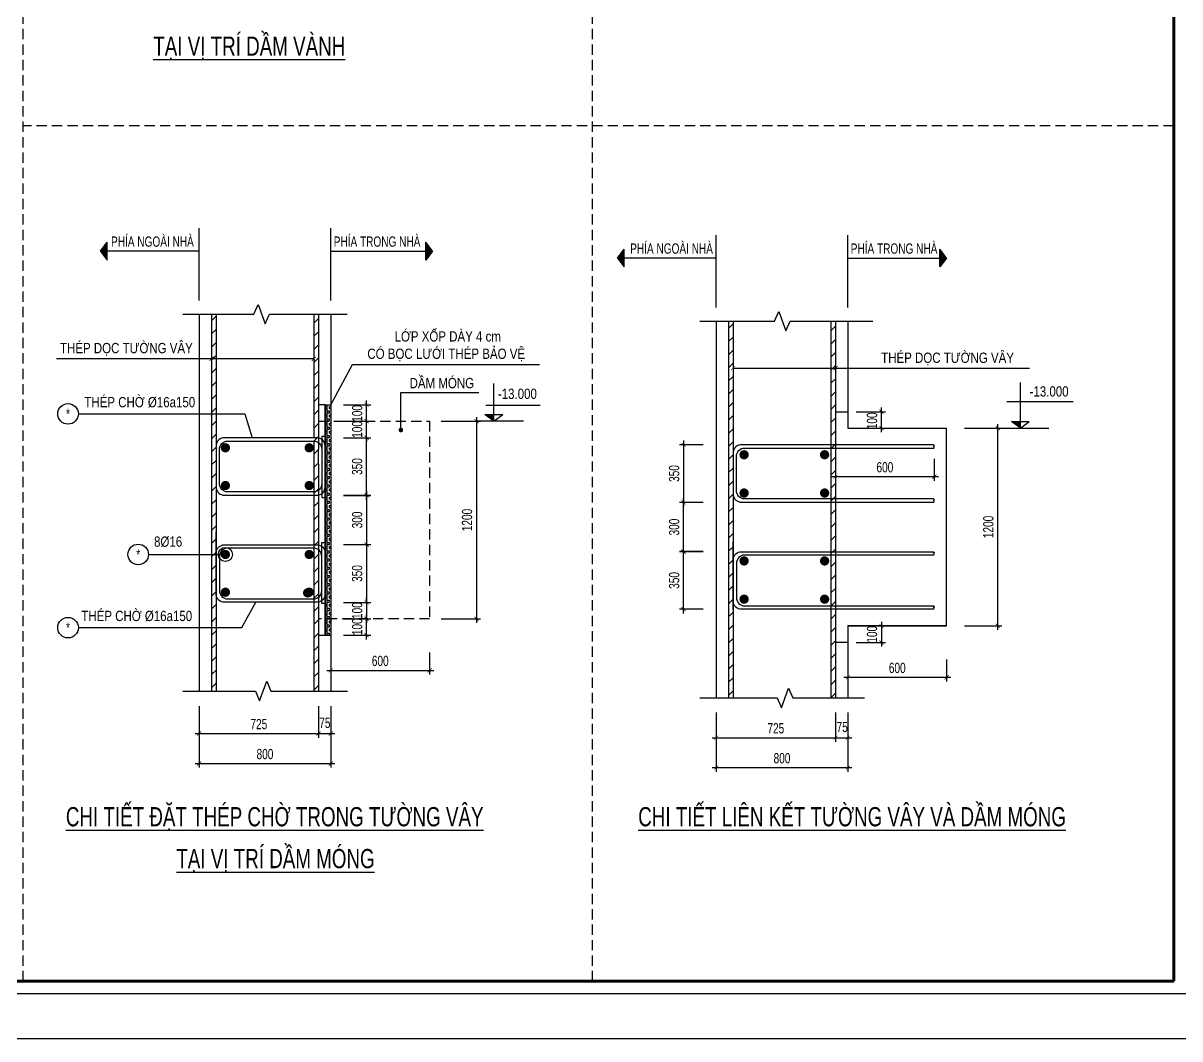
# Model space of a CAD drawing. Extents: x -492186 to 1868871, y -490204 to 147457.
# Drawn here: x -398286 to -342086, y 28657 to 77991 of the extents above; entities that cross this region are included whole.
import ezdxf
from ezdxf.enums import TextEntityAlignment as Align

# ---------------------------------------------------------------- set-up
doc = ezdxf.new("R2010")
doc.units = 0
doc.header["$LTSCALE"] = 250
doc.header["$MEASUREMENT"] = 0
doc.linetypes.add('HIDDEN', pattern=[0.375, 0.25, -0.125])
doc.layers.get('0').update_dxf_attribs({"linetype": 'CONTINUOUS'})
doc.layers.get('Defpoints').update_dxf_attribs({"linetype": 'CONTINUOUS'})
for name, color, linetype in [('CDC-KHUNGTEN', 7, 'CONTINUOUS'), ('CDC.02.DIM', 1, 'CONTINUOUS'), ('CDC.03.BORDER', 3, 'CONTINUOUS'), ('CDC.04.HIDDEN', 8, 'HIDDEN'), ('CDC.05.STEEL', 4, 'CONTINUOUS'), ('CDC.06.TEXT', 2, 'CONTINUOUS'), ('CDC.10.HATCH', 9, 'CONTINUOUS'), ('CDC.11.NOTE', 8, 'CONTINUOUS'), ('CDC.14.STEELNUM', 9, 'CONTINUOUS')]:
    doc.layers.add(name, color=color, linetype=linetype)
doc.styles.add('arial', font='arial.ttf', dxfattribs={"width": 0.7})
doc.styles.get("Standard").update_dxf_attribs({"font": 'arial.ttf', "width": 0.7})
doc.dimstyles.new('DIM 200-25', dxfattribs={"dimscale": 200, "dimtxt": 2.5, "dimasz": 1, "dimexe": 1, "dimexo": 0, "dimgap": 1, "dimtad": 1, "dimdec": 0, "dimlfac": 0.125, "dimdsep": 46, "dimtxsty": 'arial', "dimblk": 'ARCHTICK', "dimcen": 1, "dimdle": 1, "dimclrd": 256, "dimclre": 256, "dimclrt": 2, "dimadec": 0, "dimazin": 0, "dimtfac": 0.00072, "dimtdec": 0, "dimtix": 1, "dimtmove": 2, "dimatfit": 3, "dimldrblk": 'ARCHTICK', "dimfxl": 1, "dimtolj": 1, "dimlwd": -1, "dimlwe": -1, "dimarcsym": 1})
pattern_1 = [(45, (-102440.35, 3390.8), (-318.19805, 318.19805), [])]
pattern_2 = [(45, (890.8, 407.7), (-318.19805, 318.19805), [])]

# ---------------------------------------------------------------- blocks, each defined once
blk = doc.blocks.new('_ARCHTICK')
at = {"color": 0, "linetype": 'ByBlock', "const_width": 0.15}
blk.add_lwpolyline([(-0.5, -0.5), (0.5, 0.5)], dxfattribs=at)
blk = doc.blocks.new('*D108')
at = {"layer": 'CDC.02.DIM', "transparency": 16777216}
for p, q in [((-383936, 44814), (-383936, 43286)), ((-383336, 44814), (-383336, 43286)), ((-384136, 43486), (-383136, 43486))]:
    blk.add_line(p, q, dxfattribs=at)
at = {"layer": 'Defpoints', "color": 0, "transparency": 16777216}
for p in [(-383936, 44814), (-383336, 44814), (-383336, 43486)]:
    blk.add_point(p, dxfattribs=at)
at = {"layer": 'CDC.02.DIM', "transparency": 16777216, "xscale": 200, "yscale": 200, "zscale": 200, "rotation": 180}
blk.add_blockref('_ARCHTICK', (-383936, 43486), dxfattribs=at)
at = {"layer": 'CDC.02.DIM', "transparency": 16777216, "xscale": 200, "yscale": 200, "zscale": 200}
blk.add_blockref('_ARCHTICK', (-383336, 43486), dxfattribs=at)
at = {"layer": 'CDC.02.DIM', "color": 2, "transparency": 16777216, "insert": (-383626, 44003), "char_height": 500, "attachment_point": 5, "style": 'arial'}
blk.add_mtext('\\A1;75', dxfattribs=at)
blk = doc.blocks.new('*D109')
at = {"layer": 'CDC.02.DIM', "transparency": 16777216}
for p, q in [((-389736, 44814), (-389736, 43286)), ((-383936, 44814), (-383936, 43286)), ((-389936, 43486), (-383736, 43486))]:
    blk.add_line(p, q, dxfattribs=at)
at = {"layer": 'Defpoints', "color": 0, "transparency": 16777216}
for p in [(-389736, 44814), (-383936, 44814), (-383936, 43486)]:
    blk.add_point(p, dxfattribs=at)
at = {"layer": 'CDC.02.DIM', "transparency": 16777216, "xscale": 200, "yscale": 200, "zscale": 200, "rotation": 180}
blk.add_blockref('_ARCHTICK', (-389736, 43486), dxfattribs=at)
at = {"layer": 'CDC.02.DIM', "transparency": 16777216, "xscale": 200, "yscale": 200, "zscale": 200}
blk.add_blockref('_ARCHTICK', (-383936, 43486), dxfattribs=at)
at = {"layer": 'CDC.02.DIM', "color": 2, "transparency": 16777216, "insert": (-386836, 43942), "char_height": 500, "attachment_point": 5, "style": 'arial'}
blk.add_mtext('\\A1;725', dxfattribs=at)
blk = doc.blocks.new('*D72')
at = {"layer": 'CDC.02.DIM', "transparency": 16777216}
for p, q in [((-358817, 44509), (-358817, 43084)), ((-358217, 44509), (-358217, 43084)), ((-359017, 43284), (-358017, 43284))]:
    blk.add_line(p, q, dxfattribs=at)
at = {"layer": 'Defpoints', "color": 0, "transparency": 16777216}
for p in [(-358817, 44509), (-358217, 44509), (-358217, 43284)]:
    blk.add_point(p, dxfattribs=at)
at = {"layer": 'CDC.02.DIM', "transparency": 16777216, "xscale": 200, "yscale": 200, "zscale": 200, "rotation": 180}
blk.add_blockref('_ARCHTICK', (-358817, 43284), dxfattribs=at)
at = {"layer": 'CDC.02.DIM', "transparency": 16777216, "xscale": 200, "yscale": 200, "zscale": 200}
blk.add_blockref('_ARCHTICK', (-358217, 43284), dxfattribs=at)
at = {"layer": 'CDC.02.DIM', "color": 2, "transparency": 16777216, "insert": (-358492, 43801), "char_height": 500, "attachment_point": 5, "style": 'arial'}
blk.add_mtext('\\A1;75', dxfattribs=at)
blk = doc.blocks.new('*D73')
at = {"layer": 'CDC.02.DIM', "transparency": 16777216}
for p, q in [((-350934, 48521), (-350934, 58518)), ((-352552, 58318), (-350734, 58318)), ((-352552, 48721), (-350734, 48721))]:
    blk.add_line(p, q, dxfattribs=at)
at = {"layer": 'Defpoints', "color": 0, "transparency": 16777216}
for p in [(-352552, 58318), (-350934, 58318), (-352552, 48721)]:
    blk.add_point(p, dxfattribs=at)
at = {"layer": 'CDC.02.DIM', "transparency": 16777216, "xscale": 200, "yscale": 200, "zscale": 200}
for p, rotation in [((-350934, 58318), 90), ((-350934, 48721), 270)]:
    blk.add_blockref('_ARCHTICK', p, dxfattribs=dict(at, rotation=rotation))
at = {"layer": 'CDC.02.DIM', "color": 2, "transparency": 16777216, "insert": (-351390, 53520), "char_height": 500, "attachment_point": 5, "rotation": 90, "style": 'arial'}
blk.add_mtext('\\A1;1200', dxfattribs=at)
blk = doc.blocks.new('*D74')
at = {"layer": 'CDC.02.DIM', "transparency": 16777216}
for p, q in [((-364617, 44509), (-364617, 43084)), ((-358817, 44509), (-358817, 43084)), ((-364817, 43284), (-358617, 43284))]:
    blk.add_line(p, q, dxfattribs=at)
at = {"layer": 'Defpoints', "color": 0, "transparency": 16777216}
for p in [(-364617, 44509), (-358817, 44509), (-358817, 43284)]:
    blk.add_point(p, dxfattribs=at)
at = {"layer": 'CDC.02.DIM', "transparency": 16777216, "xscale": 200, "yscale": 200, "zscale": 200, "rotation": 180}
blk.add_blockref('_ARCHTICK', (-364617, 43284), dxfattribs=at)
at = {"layer": 'CDC.02.DIM', "transparency": 16777216, "xscale": 200, "yscale": 200, "zscale": 200}
blk.add_blockref('_ARCHTICK', (-358817, 43284), dxfattribs=at)
at = {"layer": 'CDC.02.DIM', "color": 2, "transparency": 16777216, "insert": (-361717, 43740), "char_height": 500, "attachment_point": 5, "style": 'arial'}
blk.add_mtext('\\A1;725', dxfattribs=at)
blk = doc.blocks.new('*D75')
at = {"layer": 'CDC.02.DIM', "transparency": 16777216}
for p, q in [((-381600, 58457), (-381600, 59657)), ((-382728, 59457), (-381400, 59457)), ((-382728, 58657), (-381400, 58657))]:
    blk.add_line(p, q, dxfattribs=at)
at = {"layer": 'Defpoints', "color": 0, "transparency": 16777216}
for p in [(-382728, 59457), (-381600, 59457), (-382728, 58657)]:
    blk.add_point(p, dxfattribs=at)
at = {"layer": 'CDC.02.DIM', "transparency": 16777216, "xscale": 200, "yscale": 200, "zscale": 200}
for p, rotation in [((-381600, 59457), 90), ((-381600, 58657), 270)]:
    blk.add_blockref('_ARCHTICK', p, dxfattribs=dict(at, rotation=rotation))
at = {"layer": 'CDC.02.DIM', "color": 2, "transparency": 16777216, "insert": (-382055, 59036), "char_height": 500, "attachment_point": 5, "rotation": 90, "style": 'arial'}
blk.add_mtext('\\A1;100', dxfattribs=at)
blk = doc.blocks.new('*D76')
at = {"layer": 'CDC.02.DIM', "transparency": 16777216}
for p, q in [((-382728, 49059), (-381400, 49059)), ((-381600, 48059), (-381600, 49259)), ((-382728, 48259), (-381400, 48259))]:
    blk.add_line(p, q, dxfattribs=at)
at = {"layer": 'Defpoints', "color": 0, "transparency": 16777216}
for p in [(-382728, 49059), (-381600, 49059), (-382728, 48259)]:
    blk.add_point(p, dxfattribs=at)
at = {"layer": 'CDC.02.DIM', "transparency": 16777216, "xscale": 200, "yscale": 200, "zscale": 200}
for p, rotation in [((-381600, 49059), 90), ((-381600, 48259), 270)]:
    blk.add_blockref('_ARCHTICK', p, dxfattribs=dict(at, rotation=rotation))
at = {"layer": 'CDC.02.DIM', "color": 2, "transparency": 16777216, "insert": (-382055, 48673), "char_height": 500, "attachment_point": 5, "rotation": 90, "style": 'arial'}
blk.add_mtext('\\A1;100', dxfattribs=at)
blk = doc.blocks.new('*D77')
at = {"layer": 'CDC.02.DIM', "transparency": 16777216}
for p, q in [((-377974, 58657), (-376062, 58657)), ((-376262, 58857), (-376262, 48859)), ((-377974, 49059), (-376062, 49059))]:
    blk.add_line(p, q, dxfattribs=at)
at = {"layer": 'Defpoints', "color": 0, "transparency": 16777216}
for p in [(-377974, 58657), (-377974, 49059), (-376262, 49059)]:
    blk.add_point(p, dxfattribs=at)
at = {"layer": 'CDC.02.DIM', "transparency": 16777216, "xscale": 200, "yscale": 200, "zscale": 200}
for p, rotation in [((-376262, 58657), 90), ((-376262, 49059), 270)]:
    blk.add_blockref('_ARCHTICK', p, dxfattribs=dict(at, rotation=rotation))
at = {"layer": 'CDC.02.DIM', "color": 2, "transparency": 16777216, "insert": (-376717, 53858), "char_height": 500, "attachment_point": 5, "rotation": 90, "style": 'arial'}
blk.add_mtext('\\A1;1200', dxfattribs=at)
blk = doc.blocks.new('*D78')
at = {"layer": 'CDC.02.DIM', "transparency": 16777216}
for p, q in [((-389736, 44814), (-389736, 41832)), ((-383336, 44814), (-383336, 41832)), ((-389936, 42032), (-383136, 42032))]:
    blk.add_line(p, q, dxfattribs=at)
at = {"layer": 'Defpoints', "color": 0, "transparency": 16777216}
for p in [(-389736, 44814), (-383336, 44814), (-383336, 42032)]:
    blk.add_point(p, dxfattribs=at)
at = {"layer": 'CDC.02.DIM', "transparency": 16777216, "xscale": 200, "yscale": 200, "zscale": 200, "rotation": 180}
blk.add_blockref('_ARCHTICK', (-389736, 42032), dxfattribs=at)
at = {"layer": 'CDC.02.DIM', "transparency": 16777216, "xscale": 200, "yscale": 200, "zscale": 200}
blk.add_blockref('_ARCHTICK', (-383336, 42032), dxfattribs=at)
at = {"layer": 'CDC.02.DIM', "color": 2, "transparency": 16777216, "insert": (-386536, 42487), "char_height": 500, "attachment_point": 5, "style": 'arial'}
blk.add_mtext('\\A1;800', dxfattribs=at)
blk = doc.blocks.new('*D79')
at = {"layer": 'CDC.02.DIM', "transparency": 16777216}
for p, q in [((-364617, 44509), (-364617, 41630)), ((-358217, 44509), (-358217, 41630)), ((-364817, 41830), (-358017, 41830))]:
    blk.add_line(p, q, dxfattribs=at)
at = {"layer": 'Defpoints', "color": 0, "transparency": 16777216}
for p in [(-364617, 44509), (-358217, 44509), (-358217, 41830)]:
    blk.add_point(p, dxfattribs=at)
at = {"layer": 'CDC.02.DIM', "transparency": 16777216, "xscale": 200, "yscale": 200, "zscale": 200, "rotation": 180}
blk.add_blockref('_ARCHTICK', (-364617, 41830), dxfattribs=at)
at = {"layer": 'CDC.02.DIM', "transparency": 16777216, "xscale": 200, "yscale": 200, "zscale": 200}
blk.add_blockref('_ARCHTICK', (-358217, 41830), dxfattribs=at)
at = {"layer": 'CDC.02.DIM', "color": 2, "transparency": 16777216, "insert": (-361417, 42286), "char_height": 500, "attachment_point": 5, "style": 'arial'}
blk.add_mtext('\\A1;800', dxfattribs=at)
blk = doc.blocks.new('*D80')
at = {"layer": 'CDC.02.DIM', "transparency": 16777216}
for p, q in [((-358217, 47086), (-358217, 46017)), ((-353417, 47086), (-353417, 46017)), ((-358417, 46217), (-353217, 46217))]:
    blk.add_line(p, q, dxfattribs=at)
at = {"layer": 'Defpoints', "color": 0, "transparency": 16777216}
for p in [(-358217, 47086), (-353417, 47086), (-353417, 46217)]:
    blk.add_point(p, dxfattribs=at)
at = {"layer": 'CDC.02.DIM', "transparency": 16777216, "xscale": 200, "yscale": 200, "zscale": 200, "rotation": 180}
blk.add_blockref('_ARCHTICK', (-358217, 46217), dxfattribs=at)
at = {"layer": 'CDC.02.DIM', "transparency": 16777216, "xscale": 200, "yscale": 200, "zscale": 200}
blk.add_blockref('_ARCHTICK', (-353417, 46217), dxfattribs=at)
at = {"layer": 'CDC.02.DIM', "color": 2, "transparency": 16777216, "insert": (-355817, 46672), "char_height": 500, "attachment_point": 5, "style": 'arial'}
blk.add_mtext('\\A1;600', dxfattribs=at)
blk = doc.blocks.new('*D81')
at = {"layer": 'CDC.02.DIM', "transparency": 16777216}
for p, q in [((-365250, 57515), (-366400, 57515)), ((-366200, 57715), (-366200, 54516)), ((-365250, 54716), (-366400, 54716))]:
    blk.add_line(p, q, dxfattribs=at)
at = {"layer": 'Defpoints', "color": 0, "transparency": 16777216}
for p in [(-365250, 57515), (-366200, 54716), (-365250, 54716)]:
    blk.add_point(p, dxfattribs=at)
at = {"layer": 'CDC.02.DIM', "transparency": 16777216, "xscale": 200, "yscale": 200, "zscale": 200}
for p, rotation in [((-366200, 57515), 90), ((-366200, 54716), 270)]:
    blk.add_blockref('_ARCHTICK', p, dxfattribs=dict(at, rotation=rotation))
at = {"layer": 'CDC.02.DIM', "color": 2, "transparency": 16777216, "insert": (-366655, 56116), "char_height": 500, "attachment_point": 5, "rotation": 90, "style": 'arial'}
blk.add_mtext('\\A1;350', dxfattribs=at)
blk = doc.blocks.new('*D82')
at = {"layer": 'CDC.02.DIM', "transparency": 16777216}
for p, q in [((-365250, 52323), (-366400, 52323)), ((-366200, 49324), (-366200, 52523)), ((-365250, 49524), (-366400, 49524))]:
    blk.add_line(p, q, dxfattribs=at)
at = {"layer": 'Defpoints', "color": 0, "transparency": 16777216}
for p in [(-366200, 52323), (-365250, 52323), (-365250, 49524)]:
    blk.add_point(p, dxfattribs=at)
at = {"layer": 'CDC.02.DIM', "transparency": 16777216, "xscale": 200, "yscale": 200, "zscale": 200}
for p, rotation in [((-366200, 52323), 90), ((-366200, 49524), 270)]:
    blk.add_blockref('_ARCHTICK', p, dxfattribs=dict(at, rotation=rotation))
at = {"layer": 'CDC.02.DIM', "color": 2, "transparency": 16777216, "insert": (-366655, 50924), "char_height": 500, "attachment_point": 5, "rotation": 90, "style": 'arial'}
blk.add_mtext('\\A1;350', dxfattribs=at)
blk = doc.blocks.new('*D83')
at = {"layer": 'CDC.02.DIM', "transparency": 16777216}
for p, q in [((-365250, 54716), (-366400, 54716)), ((-366200, 52115), (-366200, 54916)), ((-365250, 52315), (-366400, 52315))]:
    blk.add_line(p, q, dxfattribs=at)
at = {"layer": 'Defpoints', "color": 0, "transparency": 16777216}
for p in [(-366200, 54716), (-365250, 54716), (-365250, 52315)]:
    blk.add_point(p, dxfattribs=at)
at = {"layer": 'CDC.02.DIM', "transparency": 16777216, "xscale": 200, "yscale": 200, "zscale": 200}
for p, rotation in [((-366200, 54716), 90), ((-366200, 52315), 270)]:
    blk.add_blockref('_ARCHTICK', p, dxfattribs=dict(at, rotation=rotation))
at = {"layer": 'CDC.02.DIM', "color": 2, "transparency": 16777216, "insert": (-366655, 53516), "char_height": 500, "attachment_point": 5, "rotation": 90, "style": 'arial'}
blk.add_mtext('\\A1;300', dxfattribs=at)
blk = doc.blocks.new('*D84')
at = {"layer": 'CDC.02.DIM', "transparency": 16777216}
for p, q in [((-358817, 56836), (-358817, 55764)), ((-354017, 56836), (-354017, 55764)), ((-359017, 55964), (-353817, 55964))]:
    blk.add_line(p, q, dxfattribs=at)
at = {"layer": 'Defpoints', "color": 0, "transparency": 16777216}
for p in [(-358817, 56836), (-354017, 56836), (-354017, 55964)]:
    blk.add_point(p, dxfattribs=at)
at = {"layer": 'CDC.02.DIM', "transparency": 16777216, "xscale": 200, "yscale": 200, "zscale": 200, "rotation": 180}
blk.add_blockref('_ARCHTICK', (-358817, 55964), dxfattribs=at)
at = {"layer": 'CDC.02.DIM', "transparency": 16777216, "xscale": 200, "yscale": 200, "zscale": 200}
blk.add_blockref('_ARCHTICK', (-354017, 55964), dxfattribs=at)
at = {"layer": 'CDC.02.DIM', "color": 2, "transparency": 16777216, "insert": (-356417, 56419), "char_height": 500, "attachment_point": 5, "style": 'arial'}
blk.add_mtext('\\A1;600', dxfattribs=at)
blk = doc.blocks.new('*D85')
at = {"layer": 'CDC.02.DIM', "transparency": 16777216}
for p, q in [((-383336, 47425), (-383336, 46356)), ((-378536, 47425), (-378536, 46356)), ((-383536, 46556), (-378336, 46556))]:
    blk.add_line(p, q, dxfattribs=at)
at = {"layer": 'Defpoints', "color": 0, "transparency": 16777216}
for p in [(-383336, 47425), (-378536, 47425), (-378536, 46556)]:
    blk.add_point(p, dxfattribs=at)
at = {"layer": 'CDC.02.DIM', "transparency": 16777216, "xscale": 200, "yscale": 200, "zscale": 200, "rotation": 180}
blk.add_blockref('_ARCHTICK', (-383336, 46556), dxfattribs=at)
at = {"layer": 'CDC.02.DIM', "transparency": 16777216, "xscale": 200, "yscale": 200, "zscale": 200}
blk.add_blockref('_ARCHTICK', (-378536, 46556), dxfattribs=at)
at = {"layer": 'CDC.02.DIM', "color": 2, "transparency": 16777216, "insert": (-380936, 47011), "char_height": 500, "attachment_point": 5, "style": 'arial'}
blk.add_mtext('\\A1;600', dxfattribs=at)
blk = doc.blocks.new('*D99')
at = {"layer": 'CDC.02.DIM', "transparency": 16777216}
for p, q in [((-357818, 59118), (-356385, 59118)), ((-356585, 58118), (-356585, 59318)), ((-357818, 58318), (-356385, 58318))]:
    blk.add_line(p, q, dxfattribs=at)
at = {"layer": 'Defpoints', "color": 0, "transparency": 16777216}
for p in [(-357818, 59118), (-356585, 59118), (-357818, 58318)]:
    blk.add_point(p, dxfattribs=at)
at = {"layer": 'CDC.02.DIM', "transparency": 16777216, "xscale": 200, "yscale": 200, "zscale": 200}
for p, rotation in [((-356585, 59118), 90), ((-356585, 58318), 270)]:
    blk.add_blockref('_ARCHTICK', p, dxfattribs=dict(at, rotation=rotation))
at = {"layer": 'CDC.02.DIM', "color": 2, "transparency": 16777216, "insert": (-357040, 58676), "char_height": 500, "attachment_point": 5, "rotation": 90, "style": 'arial'}
blk.add_mtext('\\A1;100', dxfattribs=at)
blk = doc.blocks.new('*D100')
at = {"layer": 'CDC.02.DIM', "transparency": 16777216}
for p, q in [((-356585, 48913), (-356585, 47712)), ((-357818, 48713), (-356385, 48713)), ((-357818, 47912), (-356385, 47912))]:
    blk.add_line(p, q, dxfattribs=at)
at = {"layer": 'Defpoints', "color": 0, "transparency": 16777216}
for p in [(-357818, 48713), (-357818, 47912), (-356585, 47912)]:
    blk.add_point(p, dxfattribs=at)
at = {"layer": 'CDC.02.DIM', "transparency": 16777216, "xscale": 200, "yscale": 200, "zscale": 200}
for p, rotation in [((-356585, 48713), 90), ((-356585, 47912), 270)]:
    blk.add_blockref('_ARCHTICK', p, dxfattribs=dict(at, rotation=rotation))
at = {"layer": 'CDC.02.DIM', "color": 2, "transparency": 16777216, "insert": (-357040, 48308), "char_height": 500, "attachment_point": 5, "rotation": 90, "style": 'arial'}
blk.add_mtext('\\A1;100', dxfattribs=at)
blk = doc.blocks.new('*D130')
at = {"layer": 'CDC.02.DIM', "transparency": 16777216}
for p, q in [((-381600, 54854), (-381600, 58057)), ((-382728, 57857), (-381400, 57857)), ((-382728, 55054), (-381400, 55054))]:
    blk.add_line(p, q, dxfattribs=at)
at = {"layer": 'Defpoints', "color": 0, "transparency": 16777216}
for p in [(-382728, 57857), (-381600, 57857), (-382728, 55054)]:
    blk.add_point(p, dxfattribs=at)
at = {"layer": 'CDC.02.DIM', "transparency": 16777216, "xscale": 200, "yscale": 200, "zscale": 200}
for p, rotation in [((-381600, 57857), 90), ((-381600, 55054), 270)]:
    blk.add_blockref('_ARCHTICK', p, dxfattribs=dict(at, rotation=rotation))
at = {"layer": 'CDC.02.DIM', "color": 2, "transparency": 16777216, "insert": (-382056, 56455), "char_height": 500, "attachment_point": 5, "rotation": 90, "style": 'arial'}
blk.add_mtext('\\A1;350', dxfattribs=at)
blk = doc.blocks.new('*D131')
at = {"layer": 'CDC.02.DIM', "transparency": 16777216}
for p, q in [((-382728, 58657), (-381400, 58657)), ((-381600, 58657), (-381600, 58857)), ((-381600, 57857), (-381600, 58657)), ((-382728, 57857), (-381400, 57857)), ((-381600, 57857), (-381600, 57657))]:
    blk.add_line(p, q, dxfattribs=at)
at = {"layer": 'Defpoints', "color": 0, "transparency": 16777216}
for p in [(-382728, 58657), (-381600, 58657), (-382728, 57857)]:
    blk.add_point(p, dxfattribs=at)
at = {"layer": 'CDC.02.DIM', "transparency": 16777216, "xscale": 200, "yscale": 200, "zscale": 200}
for p, rotation in [((-381600, 58657), 270), ((-381600, 57857), 90)]:
    blk.add_blockref('_ARCHTICK', p, dxfattribs=dict(at, rotation=rotation))
at = {"layer": 'CDC.02.DIM', "color": 2, "transparency": 16777216, "insert": (-382055, 58257), "char_height": 500, "attachment_point": 5, "rotation": 90, "style": 'arial'}
blk.add_mtext('\\A1;100', dxfattribs=at)
blk = doc.blocks.new('*D132')
at = {"layer": 'CDC.02.DIM', "transparency": 16777216}
for p, q in [((-381600, 49857), (-381600, 50057)), ((-382728, 49857), (-381400, 49857)), ((-381600, 49857), (-381600, 49057)), ((-382728, 49057), (-381400, 49057)), ((-381600, 49057), (-381600, 48857))]:
    blk.add_line(p, q, dxfattribs=at)
at = {"layer": 'Defpoints', "color": 0, "transparency": 16777216}
for p in [(-382728, 49857), (-382728, 49057), (-381600, 49057)]:
    blk.add_point(p, dxfattribs=at)
at = {"layer": 'CDC.02.DIM', "transparency": 16777216, "xscale": 200, "yscale": 200, "zscale": 200}
for p, rotation in [((-381600, 49857), 270), ((-381600, 49057), 90)]:
    blk.add_blockref('_ARCHTICK', p, dxfattribs=dict(at, rotation=rotation))
at = {"layer": 'CDC.02.DIM', "color": 2, "transparency": 16777216, "insert": (-382055, 49457), "char_height": 500, "attachment_point": 5, "rotation": 90, "style": 'arial'}
blk.add_mtext('\\A1;100', dxfattribs=at)
blk = doc.blocks.new('*D133')
at = {"layer": 'CDC.02.DIM', "transparency": 16777216}
for p, q in [((-381600, 52861), (-381600, 49657)), ((-382728, 52661), (-381400, 52661)), ((-382728, 49857), (-381400, 49857))]:
    blk.add_line(p, q, dxfattribs=at)
at = {"layer": 'Defpoints', "color": 0, "transparency": 16777216}
for p in [(-382728, 52661), (-382728, 49857), (-381600, 49857)]:
    blk.add_point(p, dxfattribs=at)
at = {"layer": 'CDC.02.DIM', "transparency": 16777216, "xscale": 200, "yscale": 200, "zscale": 200}
for p, rotation in [((-381600, 52661), 90), ((-381600, 49857), 270)]:
    blk.add_blockref('_ARCHTICK', p, dxfattribs=dict(at, rotation=rotation))
at = {"layer": 'CDC.02.DIM', "color": 2, "transparency": 16777216, "insert": (-382056, 51259), "char_height": 500, "attachment_point": 5, "rotation": 90, "style": 'arial'}
blk.add_mtext('\\A1;350', dxfattribs=at)
blk = doc.blocks.new('*D134')
at = {"layer": 'CDC.02.DIM', "transparency": 16777216}
for p, q in [((-381600, 55262), (-381600, 52461)), ((-382728, 55062), (-381400, 55062)), ((-382728, 52661), (-381400, 52661))]:
    blk.add_line(p, q, dxfattribs=at)
at = {"layer": 'Defpoints', "color": 0, "transparency": 16777216}
for p in [(-382728, 55062), (-382728, 52661), (-381600, 52661)]:
    blk.add_point(p, dxfattribs=at)
at = {"layer": 'CDC.02.DIM', "transparency": 16777216, "xscale": 200, "yscale": 200, "zscale": 200}
for p, rotation in [((-381600, 55062), 90), ((-381600, 52661), 270)]:
    blk.add_blockref('_ARCHTICK', p, dxfattribs=dict(at, rotation=rotation))
at = {"layer": 'CDC.02.DIM', "color": 2, "transparency": 16777216, "insert": (-382056, 53861), "char_height": 500, "attachment_point": 5, "rotation": 90, "style": 'arial'}
blk.add_mtext('\\A1;300', dxfattribs=at)
blk = doc.blocks.new('KHUNG TEN')
at = {"layer": 'CDC-KHUNGTEN', "color": 8}
blk.add_lwpolyline([(75096, 1100), (83000, 1100), (83000, 58300), (3000, 58300), (3000, 1100), (75096, 1100)], dxfattribs=at)
at = {"layer": 'CDC-KHUNGTEN', "color": 255, "lineweight": 60}
blk.add_lwpolyline([(74900, 1400), (74900, 58000), (3300, 58000), (3300, 1400), (74900, 1400)], close=True, dxfattribs=at)
at = {"layer": 'Defpoints', "color": 1, "ltscale": 0.2}
blk.add_lwpolyline([(0, 0), (0, 59400), (84100, 59400), (84100, 0), (0, 0)], close=True, dxfattribs=at)

msp = doc.modelspace()

# ---------------------------------------------------------------- hatches: boundary and pattern name
at = {"layer": 'CDC.10.HATCH'}
h = msp.add_hatch(dxfattribs=at)
h.set_pattern_fill('ANSI31', color=256, scale=3600, style=0)
h.set_pattern_definition(pattern_1)
h.paths.add_polyline_path([(-388911.8, 63852.2), (-389135.8, 63852.2), (-389135.8, 62626.6), (-388911.8, 62626.6)])
h.paths.add_polyline_path([(-389135.8, 45551.8), (-388911.8, 45551.8), (-388911.8, 62626.6), (-389135.8, 62626.6)])
h = msp.add_hatch(dxfattribs=at)
h.set_pattern_fill('ANSI31', color=256, scale=3600, style=0)
h.set_pattern_definition(pattern_1)
edge = h.paths.add_edge_path()
edge.add_line((-383935.8, 62626.6), (-384159.8, 62626.6))
edge.add_line((-384159.8, 62626.6), (-384159.8, 58892.5))
edge.add_arc((-384175.8, 58492.9), 400, 53.1301, 87.70756, ccw=False)
edge.add_line((-383935.8, 58812.9), (-383935.8, 62626.6))
h.paths.add_polyline_path([(-383935.8, 63852.2), (-384159.8, 63852.2), (-384159.8, 62626.6), (-383935.8, 62626.6)])
edge = h.paths.add_edge_path()
edge.add_line((-384159.8, 45551.8), (-383935.8, 45551.8))
edge.add_line((-383935.8, 45551.8), (-383935.8, 48487.4))
edge.add_arc((-383898.1, 48544.9), 68.8, 232.03623, 236.8032, ccw=False)
edge.add_arc((-383898.1, 48436.4), 68.8, 123.1968, 127.96377, ccw=False)
edge.add_line((-383935.8, 48494), (-383935.8, 58812.9))
edge.add_arc((-384179.6, 58482.3), 410.7, 53.59484, 87.24282)
edge.add_line((-384159.8, 58892.5), (-384159.8, 45551.8))
h = msp.add_hatch(dxfattribs=at)
h.set_pattern_fill('ANSI31', color=256, scale=3600, style=0)
h.set_pattern_definition(pattern_2)
h.paths.add_polyline_path([(-363793.2, 63514.3), (-364017.2, 63514.3), (-364017.2, 62571), (-363793.2, 62571)])
h.paths.add_polyline_path([(-364017.2, 45213.9), (-363793.2, 45213.9), (-363793.2, 62571), (-364017.2, 62571)])
h = msp.add_hatch(dxfattribs=at)
h.set_pattern_fill('ANSI31', color=256, scale=3600, style=0)
h.set_pattern_definition(pattern_2)
h.paths.add_polyline_path([(-358817.2, 61034.9), (-359041.2, 61034.9), (-359041.2, 58677.2), (-358817.2, 58677.2)])
h.paths.add_polyline_path([(-358817.2, 62571), (-359041.2, 62571), (-359041.2, 61034.9), (-358817.2, 61034.9)])
h.paths.add_polyline_path([(-358817.2, 63514.3), (-359041.2, 63514.3), (-359041.2, 62571), (-358817.2, 62571)])
h.paths.add_polyline_path([(-358817.2, 58677.2), (-359041.2, 58677.2), (-359041.2, 45213.9), (-358817.2, 45213.9)])
h = msp.add_hatch(dxfattribs=at)
h.set_pattern_fill('BOX', color=256, scale=400, style=0)
h.set_pattern_definition([(90, (171992.83, 1919867.87), (-400, 2e-14), []), (90, (172092.83, 1919867.87), (-400, 2e-14), []), (0, (171992.83, 1919867.87), (0, 400), [-100, 100]), (0, (171992.83, 1919967.87), (0, 400), [-100, 100]), (0, (171992.83, 1920067.87), (0, 400), [100, -100]), (0, (171992.83, 1920167.87), (0, 400), [100, -100]), (90, (172192.83, 1919867.87), (-400, 2e-14), [100, -100]), (90, (172292.83, 1919867.87), (-400, 2e-14), [100, -100])])
h.paths.add_polyline_path([(-383335.8, 59457.2), (-383615.8, 59457.2), (-383615.8, 48259.1), (-383335.8, 48259.1)])

# ---------------------------------------------------------------- linework, layer by layer
at = {"layer": 'CDC.02.DIM'}
msp.add_lwpolyline([(-390519.5, 45551.8), (-387000.2, 45551.8), (-386794.6, 45078.2), (-386449.8, 46025.4), (-386244.2, 45551.8), (-382530.5, 45551.8)], dxfattribs=at)
at = {"layer": 'CDC.03.BORDER'}
for p, q in [((-389735.8, 63852.2), (-389735.8, 45551.8)), ((-383335.8, 63852.2), (-383335.8, 58656.3)), ((-364617.2, 63514.3), (-364617.2, 45213.9)), ((-358217.2, 63514.3), (-358217.2, 58318.4)), ((-383615.8, 59457.2), (-383935.8, 59457.2)), ((-383615.8, 59457.2), (-383335.8, 59457.2)), ((-358817.2, 59118.4), (-358217.2, 59118.4)), ((-383335.8, 58656.3), (-383335.8, 49059.1)), ((-358217.2, 58318.4), (-353417.2, 58318.4)), ((-353417.2, 48712.8), (-353417.2, 58318.4)), ((-383615.8, 49059.1), (-383335.8, 49059.1)), ((-383335.8, 49059.1), (-383335.8, 45551.8)), ((-358217.2, 48712.8), (-358217.2, 45213.9)), ((-358217.2, 48712.8), (-353417.2, 48712.8)), ((-353417.2, 48712.8), (-358217.2, 48712.8)), ((-383935.8, 48259.1), (-383335.8, 48259.1)), ((-358817.2, 47920.2), (-358217.2, 47920.2))]:
    msp.add_line(p, q, dxfattribs=at)
at = {"layer": 'CDC.04.HIDDEN', "ltscale": 8}
for p, q in [((-398286.2, 31456.9), (-398286.2, 144656.9)), ((-370626.9, 31456.9), (-370626.9, 144656.9)), ((-342386, 72998.5), (-398286.2, 72998.5)), ((-383935.8, 58657.2), (-378535.8, 58657.2))]:
    msp.add_line(p, q, dxfattribs=at)
msp.add_lwpolyline([(-378535.8, 58657.2), (-378535.8, 49059.1), (-383935.8, 49059.1)], dxfattribs=at)
at = {"layer": 'CDC.05.STEEL'}
for p, q in [((-389135.8, 63852.2), (-389135.8, 45551.8)), ((-388911.8, 63852.2), (-388911.8, 45551.8)), ((-384159.8, 63852.2), (-384159.8, 57852.9)), ((-383935.8, 63852.2), (-383935.8, 57292.9)), ((-364017.2, 63514.3), (-364017.2, 45213.9)), ((-363793.2, 63514.3), (-363793.2, 45213.9)), ((-359041.2, 63514.3), (-359041.2, 45213.9)), ((-358817.2, 63514.3), (-358817.2, 45213.9)), ((-383935.8, 56577.6), (-383935.8, 45551.8)), ((-363793.2, 56718.4), (-363793.2, 56558.4)), ((-384159.8, 51896.8), (-384159.8, 45551.8)), ((-363793.2, 50320.8), (-363793.2, 50480.8))]:
    msp.add_line(p, q, dxfattribs=at)
for points in [[(-388911.8, 57498.6), (-388911.8, 56234.8), (-388911.8, 55417.3, 0.3791516), (-388507.2, 55063.1), (-384015.8, 55063.1, 0.4142136), (-383615.8, 55463.1), (-383615.8, 57913.5), (-383775.8, 57913.5), (-383775.8, 55623.1, -0.414214), (-384175.8, 55223.1), (-388351.8, 55223.1, -0.4142141), (-388751.8, 55623.1), (-388751.8, 56234.8), (-388751.8, 57292.9, -0.4142141), (-388351.8, 57692.9), (-384175.8, 57692.9, -0.414214), (-383775.8, 57292.9), (-383775.8, 54943.2), (-383615.8, 54943.2), (-383615.8, 57452.9, 0.4142136), (-384015.8, 57852.9), (-388507.2, 57852.9, 0.3791516), (-388911.8, 57498.6)], [(-354038.9, 57514.9), (-363388.6, 57514.9, 0.3791516), (-363793.2, 57160.7), (-363793.2, 56056.8), (-363793.2, 55078.4, 0.3791516), (-363388.6, 54724.2), (-354038.9, 54724.2)], [(-354038.9, 54884.2), (-363233.2, 54884.2, -0.4142141), (-363633.2, 55284.2), (-363633.2, 56056.8), (-363633.2, 56954.9, -0.4142141), (-363233.2, 57354.9), (-354038.9, 57354.9)], [(-354038.9, 57514.9, -0.3639702), (-354038.9, 57438.7, 0.3639702), (-354038.9, 57354.9, 0.3639702), (-354038.9, 57438.7, 0.3639702)], [(-354038.9, 54884.2, -0.3639702), (-354038.9, 54808, 0.3639702), (-354038.9, 54724.2, 0.3639702), (-354038.9, 54808, 0.3639702)], [(-388911.8, 50217.7), (-388911.8, 50281.5), (-388911.8, 52299, -0.3791516), (-388507.2, 52653.2), (-384015.8, 52653.2, -0.4142136), (-383615.8, 52253.2), (-383615.8, 49802.7), (-383775.8, 49802.7), (-383775.8, 52093.2, 0.414214), (-384175.8, 52493.2), (-388351.8, 52493.2, 0.4142141), (-388751.8, 52093.2), (-388751.8, 50423.4), (-388751.8, 50423.4, 0.4142141), (-388351.8, 50023.4), (-384175.8, 50023.4, 0.414214), (-383775.8, 50423.4), (-383775.8, 52773), (-383615.8, 52773), (-383615.8, 50263.4, -0.4142136), (-384015.8, 49863.4), (-388507.2, 49863.4, -0.3791516), (-388911.8, 50217.7)], [(-354038.9, 49524.2), (-363388.6, 49524.2, -0.3791516), (-363793.2, 49878.4), (-363793.2, 50982.3), (-363793.2, 51960.7, -0.3791516), (-363388.6, 52314.9), (-354038.9, 52314.9)], [(-354038.9, 52154.9, 0.3639702), (-354038.9, 52231.1, -0.3639702), (-354038.9, 52314.9, -0.3639702), (-354038.9, 52231.1, -0.3639702)], [(-354038.9, 52154.9), (-363233.2, 52154.9, 0.4142141), (-363633.2, 51754.9), (-363633.2, 50982.3), (-363633.2, 50084.2, 0.4142141), (-363233.2, 49684.2), (-354038.9, 49684.2)], [(-354038.9, 49524.2, 0.3639702), (-354038.9, 49600.4, -0.3639702), (-354038.9, 49684.2, -0.3639702), (-354038.9, 49600.4, -0.3639702)]]:
    msp.add_lwpolyline(points, format="xyb", dxfattribs=at)
at = {"layer": 'CDC.05.STEEL', "const_width": 225, "elevation": 0}
for points in [[(-388538.9, 57286.6, -1), (-388379.8, 57445.7, -1)], [(-384467.2, 57286.6, -1), (-384308.1, 57445.7, -1)], [(-363337.3, 56947.7, -1), (-363178.2, 57106.8, -1)], [(-359425.6, 56947.7, -1), (-359266.5, 57106.8, -1)], [(-388538.9, 55453.2, -1), (-388379.8, 55612.3, -1)], [(-384467.2, 55453.2, -1), (-384308.1, 55612.3, -1)], [(-363337.3, 55088.8, -1), (-363178.2, 55247.9, -1)], [(-359425.6, 55088.8, -1), (-359266.5, 55247.9, -1)], [(-388538.9, 52263.1, 1), (-388379.8, 52104, 1)], [(-384467.2, 52263.1, 1), (-384308.1, 52104, 1)], [(-363337.3, 51950.4, 1), (-363178.2, 51791.3, 1)], [(-359425.6, 51950.4, 1), (-359266.5, 51791.3, 1)], [(-388538.9, 50429.7, 1), (-388379.8, 50270.6, 1)], [(-384544.2, 50239, -1), (-384385.1, 50398.1, -1)], [(-384467.2, 50429.7, 1), (-384308.1, 50270.6, 1)], [(-363337.3, 50091.4, 1), (-363178.2, 49932.3, 1)], [(-359425.6, 50091.4, 1), (-359266.5, 49932.3, 1)]]:
    msp.add_lwpolyline(points, format="xyb", close=True, dxfattribs=at)
at = {"layer": 'CDC.05.STEEL'}
for points in [[(-384159.8, 57652.1), (-384159.8, 51896.8)], [(-363793.2, 57526.4), (-363793.2, 53438.6)], [(-388911.8, 56167.4), (-388911.8, 54426.5)], [(-388911.8, 50348.9), (-388911.8, 53289.8)], [(-363793.2, 49512.7), (-363793.2, 52800.5)]]:
    msp.add_lwpolyline(points, dxfattribs=at)
at = {"layer": 'CDC.05.STEEL', "elevation": 0}
for points in [[(-383935.8, 56577.6), (-383935.8, 56991.8), (-383935.8, 57292.9)], [(-383935.8, 51138.7), (-383935.8, 50724.4), (-383935.8, 50423.4)]]:
    msp.add_lwpolyline(points, dxfattribs=at)
at = {"layer": 'CDC.10.HATCH'}
msp.add_line((-383615.8, 59457.2), (-383615.8, 48259.1), dxfattribs=at)
at = {"layer": 'CDC.11.NOTE'}
for p, q in [((-389735.8, 64518), (-389735.8, 68027.1)), ((-383335.8, 64518), (-383335.8, 68027.1)), ((-364617.2, 64179.1), (-364617.2, 67688.2)), ((-358217.2, 64179.1), (-358217.2, 67688.2)), ((-394528.4, 66918.6), (-394197.3, 67350.6)), ((-394528.4, 66918.6), (-394197.3, 66486.6)), ((-394197.3, 66486.6), (-394197.3, 67350.6)), ((-389735.8, 66918.6), (-394197.3, 66918.6)), ((-383335.8, 66918.6), (-378728.8, 66918.6)), ((-378397.7, 66918.6), (-378728.8, 67350.6)), ((-378728.8, 66486.6), (-378728.8, 67350.6)), ((-378397.7, 66918.6), (-378728.8, 66486.6)), ((-369409.7, 66579.7), (-369078.7, 67011.7)), ((-369078.7, 66147.7), (-369078.7, 67011.7)), ((-353424.6, 66579.7), (-353755.6, 67011.7)), ((-353755.6, 66147.7), (-353755.6, 67011.7)), ((-369409.7, 66579.7), (-369078.7, 66147.7)), ((-364617.2, 66579.7), (-369078.7, 66579.7)), ((-358217.2, 66579.7), (-353755.6, 66579.7)), ((-353424.6, 66579.7), (-353755.6, 66147.7)), ((-384159.8, 61688.9), (-396670.1, 61688.9)), ((-363793.2, 61237.9), (-349397.9, 61237.9)), ((-375419.6, 58657.2), (-375419.6, 60493.8)), ((-349835.1, 58318.4), (-349835.1, 60542.5)), ((-350491.8, 59612.9), (-347271.6, 59612.9)), ((-375812.3, 59441.9), (-373169.9, 59441.9, 0)), ((-373980.1, 58657.2), (-376262.1, 58657.2)), ((-375419.6, 58657.2), (-375851.6, 58988.3)), ((-375851.6, 58988.3), (-374987.6, 58988.3)), ((-375419.6, 58657.2), (-374987.6, 58988.3)), ((-349835.1, 58318.4), (-350267.1, 58649.4)), ((-350267.1, 58649.4), (-349403.1, 58649.4)), ((-349835.1, 58318.4), (-349403.1, 58649.4)), ((-350734.2, 58318.4), (-348452.2, 58318.4)), ((-392194.1, 52183.6), (-388459.4, 52183.6))]:
    msp.add_line(p, q, dxfattribs=at)
for points in [[(-390519.5, 63852.2), (-387074.7, 63852.2), (-386869.1, 64325.9), (-386524.4, 63378.6), (-386318.7, 63852.2), (-382543.3, 63852.2)], [(-365400.9, 63514.3), (-361782.8, 63514.3), (-361577.1, 63987.9), (-361232.4, 63040.7), (-361026.8, 63514.3), (-356997.4, 63514.3)], [(-383335.8, 59457.2), (-382291.7, 61419.1), (-373194.2, 61419.1)], [(-379934.6, 58229.1), (-379934.6, 60047.5), (-376145.7, 60047.5)], [(-395604.3, 59013.3), (-387516.5, 59013.3), (-387156.2, 57852.9)], [(-387106.5, 57692.9), (-387101.5, 57676.6)], [(-395604.3, 48629.1), (-387662.9, 48629.1), (-386973.3, 49863.4)], [(-365400.9, 45213.9), (-361651.3, 45213.9), (-361445.6, 44740.3), (-361100.9, 45687.5), (-360895.3, 45213.9), (-357411.8, 45213.9)]]:
    msp.add_lwpolyline(points, dxfattribs=at)
at = {"layer": 'CDC.11.NOTE', "const_width": 112.5}
msp.add_lwpolyline([(-379974.4, 58189.3, -1), (-379894.9, 58268.8, -1)], format="xyb", close=True, dxfattribs=at)
at = {"layer": 'CDC.11.NOTE', "lineweight": -2, "ltscale": 5}
msp.add_circle((-388459.4, 52183.6), 341.9, dxfattribs=at)
at = {"layer": 'CDC.11.NOTE'}
for points in [[(-394197.3, 67350.6), (-394528.4, 66918.6), (-394197.3, 66918.6), (-394528.4, 66918.6)], [(-394197.3, 66486.6), (-394528.4, 66918.6), (-394197.3, 66918.6), (-394528.4, 66918.6)], [(-378728.8, 67350.6), (-378397.7, 66918.6), (-378728.8, 66918.6), (-378397.7, 66918.6)], [(-378728.8, 66486.6), (-378397.7, 66918.6), (-378728.8, 66918.6), (-378397.7, 66918.6)], [(-369078.7, 67011.7), (-369409.7, 66579.7), (-369078.7, 66579.7), (-369409.7, 66579.7)], [(-353755.6, 67011.7), (-353424.6, 66579.7), (-353755.6, 66579.7), (-353424.6, 66579.7)], [(-369078.7, 66147.7), (-369409.7, 66579.7), (-369078.7, 66579.7), (-369409.7, 66579.7)], [(-353755.6, 66147.7), (-353424.6, 66579.7), (-353755.6, 66579.7), (-353424.6, 66579.7)], [(-375851.6, 58988.3), (-375419.6, 58657.2), (-375419.6, 58988.3), (-375419.6, 58657.2)], [(-350267.1, 58649.4), (-349835.1, 58318.4), (-349835.1, 58649.4), (-349835.1, 58318.4)]]:
    msp.add_solid(points, dxfattribs=at)
at = {"layer": 'CDC.14.STEELNUM'}
for centre in [(-396104.3, 59013.3), (-392694.1, 52183.6), (-396104.3, 48629.1)]:
    msp.add_circle(centre, 500, dxfattribs=at)

# ---------------------------------------------------------------- block references
at = {"layer": 'CDC.06.TEXT', "xscale": 2, "yscale": 2, "zscale": 2}
msp.add_blockref('KHUNG TEN', (-492186, 28656.9), dxfattribs=at)
at = {"layer": 'CDC.11.NOTE', "xscale": 200, "yscale": 200, "zscale": 200, "rotation": 180}
for p in [(-389135.8, 61688.9), (-384159.8, 61688.9), (-363793.2, 61237.9), (-358817.2, 61237.9)]:
    msp.add_blockref('_ARCHTICK', p, dxfattribs=at)

# ---------------------------------------------------------------- texts
at = {"layer": 'CDC.06.TEXT', "width": 0.7}
for s, p in [('%%UTẠI VỊ TRÍ DẦM VÀNH', (-391963.6, 76407)), ('%%UCHI TIẾT ĐẶT THÉP CHỜ TRONG TƯỜNG VÂY', (-396210.4, 38980.5)), ('%%UCHI TIẾT LIÊN KẾT TƯỜNG VÂY VÀ DẦM MÓNG', (-368401.4, 38980.5)), ('%%UTẠI VỊ TRÍ DẦM MÓNG', (-390842.9, 36947.1))]:
    msp.add_text(s, height=933.333, dxfattribs=at).set_placement(p)
at = {"layer": 'CDC.06.TEXT', "style": 'arial', "width": 0.7}
for s, p in [('PHÍA NGOÀI NHÀ', (-394014.6, 67131.6)), ('PHÍA TRONG NHÀ', (-383195.6, 67131.6)), ('PHÍA NGOÀI NHÀ', (-368791.6, 66792.7)), ('PHÍA TRONG NHÀ', (-358077, 66792.7))]:
    msp.add_text(s, height=500, dxfattribs=at).set_placement(p)
at = {"layer": 'CDC.06.TEXT', "style": 'arial', "width": 0.8}
for s, p in [('LỚP XỐP DÀY 4 cm', (-377656.1, 62848.2)), ('THÉP DỌC TƯỜNG VÂY', (-393269.8, 62221.1)), ('CÓ BỌC LƯỚI THÉP BẢO VỆ', (-377730.2, 61952.8)), ('THÉP DỌC TƯỜNG VÂY', (-353371.9, 61750.8)), ('DẦM MÓNG ', (-377865.6, 60581.2)), ('-13.000', (-374273, 59989.5, 0)), ('-13.000', (-348439, 60103.7)), ('THÉP CHỜ %%C16a150', (-392619, 59638.7)), ('8%%C16', (-391242.4, 52808.9)), ('THÉP CHỜ %%C16a150', (-392766.4, 49254.5))]:
    msp.add_text(s, height=500, dxfattribs=at).set_placement(p, align=Align.MIDDLE)
at = {"layer": 'CDC.14.STEELNUM', "style": 'arial', "width": 0.7}
for p in [(-396104.3, 59013.3), (-392694.1, 52183.6), (-396104.3, 48629.1)]:
    msp.add_text('*', height=500, dxfattribs=at).set_placement(p, align=Align.MIDDLE_CENTER)

# ---------------------------------------------------------------- dimensions: what is measured, and where the dimension line sits
at = {"layer": 'CDC.02.DIM'}
for base, p1, p2, angle, picture, middle in [((-381600.1, 59457.2), (-382728.2, 58657.2), (-382728.2, 59457.2), 90, '*D75', (-382055.4, 59035.9)), ((-356584.5, 59118.4), (-357818.2, 58318.4), (-357818.2, 59118.4), 90, '*D99', (-357039.8, 58675.9)), ((-381600.1, 49059.1), (-382728.2, 48259.1), (-382728.2, 49059.1), 90, '*D76', (-382055.4, 48673.5)), ((-356584.5, 47912.2), (-357818.2, 48712.8), (-357818.2, 47912.2), 90, '*D100', (-357039.8, 48307.9)), ((-383335.8, 43486.2), (-383935.8, 44814.3), (-383335.8, 44814.3), 180, '*D108', (-383626.1, 44002.9)), ((-358217.2, 43284.5), (-358817.2, 44509.4), (-358217.2, 44509.4), 180, '*D72', (-358491.6, 43801.1))]:
    dim = msp.add_linear_dim(base=base, p1=p1, p2=p2, angle=angle, dimstyle='DIM 200-25', dxfattribs=at)
    dim.commit()
    dim.dimension.update_dxf_attribs({"geometry": picture, "text_midpoint": middle, "dimtype": 160})
for base, p1, p2, angle, picture, middle in [((-381600.1, 58657.2), (-382728.2, 57857.2), (-382728.2, 58657.2), 90, '*D131', (-382055.4, 58257.2)), ((-376262.1, 49059.1), (-377974.2, 58657.2), (-377974.2, 49059.1), 90, '*D77', (-376717.4, 53858.1)), ((-350934.2, 58318.4), (-352552.1, 48720.8), (-352552.1, 58318.4), 270, '*D73', (-351389.5, 53519.6)), ((-381600.1, 57857.2), (-382728.2, 55053.6), (-382728.2, 57857.2), 90, '*D130', (-382055.6, 56455.4)), ((-366199.8, 54716.2), (-365249.9, 57514.9), (-365249.9, 54716.2), 90, '*D81', (-366655.2, 56115.6)), ((-381600.1, 52660.9), (-382728.2, 55061.6), (-382728.2, 52660.9), 90, '*D134', (-382055.6, 53861.2)), ((-366199.8, 54716.2), (-365249.9, 52314.9), (-365249.9, 54716.2), 90, '*D83', (-366655.2, 53515.6)), ((-381600.1, 49857.2), (-382728.2, 52660.9), (-382728.2, 49857.2), 270, '*D133', (-382055.6, 51259)), ((-366199.8, 52322.9), (-365249.9, 49524.2), (-365249.9, 52322.9), 270, '*D82', (-366655.2, 50923.6)), ((-381600.1, 49057.2), (-382728.2, 49857.2), (-382728.2, 49057.2), 270, '*D132', (-382055.4, 49457.2))]:
    dim = msp.add_linear_dim(base=base, p1=p1, p2=p2, angle=angle, dimstyle='DIM 200-25', dxfattribs=at)
    dim.commit()
    dim.dimension.update_dxf_attribs({"geometry": picture, "text_midpoint": middle})
for base, p1, p2, picture, middle in [((-354017.2, 55963.6), (-358817.2, 56835.9), (-354017.2, 56835.9), '*D84', (-356417.2, 56418.9)), ((-378535.8, 46555.5), (-383335.8, 47424.6), (-378535.8, 47424.6), '*D85', (-380935.8, 47010.8)), ((-353417.2, 46216.7), (-358217.2, 47085.8), (-353417.2, 47085.8), '*D80', (-355817.2, 46671.9)), ((-383935.8, 43486.2), (-389735.8, 44814.3), (-383935.8, 44814.3), '*D109', (-386835.8, 43941.5)), ((-383335.8, 42032), (-389735.8, 44814.3), (-383335.8, 44814.3), '*D78', (-386535.8, 42487.3)), ((-358817.2, 43284.5), (-364617.2, 44509.4), (-358817.2, 44509.4), '*D74', (-361717.2, 43739.7)), ((-358217.2, 41830.3), (-364617.2, 44509.4), (-358217.2, 44509.4), '*D79', (-361417.2, 42285.6))]:
    dim = msp.add_linear_dim(base=base, p1=p1, p2=p2, dimstyle='DIM 200-25', dxfattribs=at)
    dim.commit()
    dim.dimension.update_dxf_attribs({"geometry": picture, "text_midpoint": middle})

doc.saveas('drawing.dxf')
